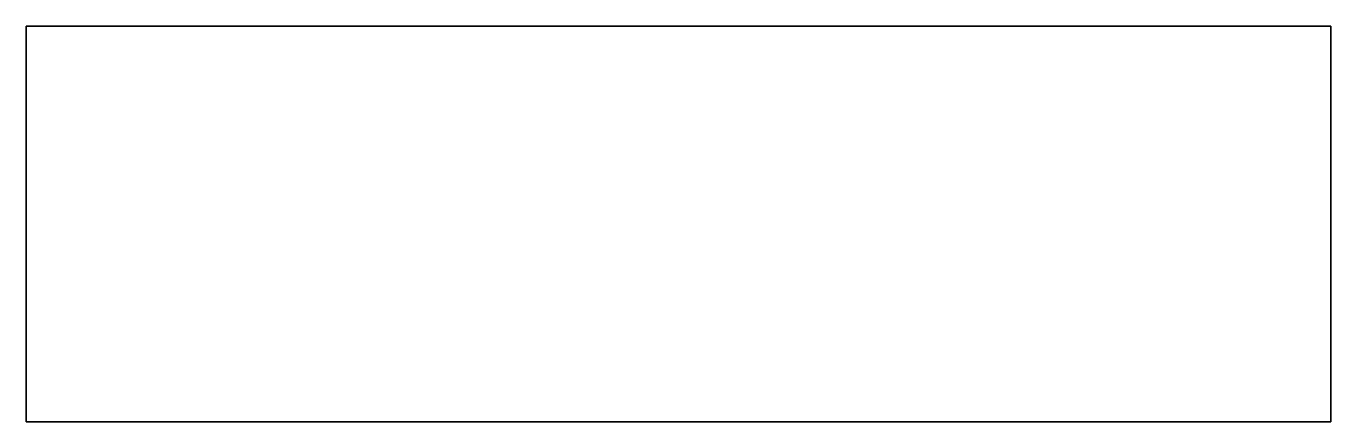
# Model space of a CAD drawing. Header units: millimetres. Extents: x -28 to 163, y -230 to -172.
import ezdxf

# ---------------------------------------------------------------- set-up
doc = ezdxf.new("R2010")
doc.units = ezdxf.units.MM
doc.layers.get('0').update_dxf_attribs({"linetype": 'CONTINUOUS'})

msp = doc.modelspace()

# ---------------------------------------------------------------- linework, layer by layer
for points in [[(163.17, -171.84), (163.17, -230.01), (-28.33, -230.01), (-28.33, -171.84)], [(-28.33, -230.01), (163.17, -230.01), (163.17, -171.84), (-28.33, -171.84)]]:
    msp.add_lwpolyline(points, close=True)

doc.saveas('drawing.dxf')
